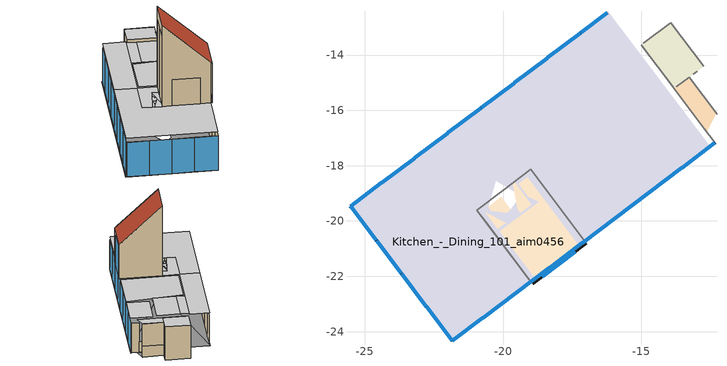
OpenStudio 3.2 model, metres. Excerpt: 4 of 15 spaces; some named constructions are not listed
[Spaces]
Mech_102_aim0318
 floor outside (aim0014): -13.95,-12.83 -12.76,-14.41 -13.82,-15.21 -15.01,-13.63 z0
 wall to Kitchen_-_Dining_101_aim0456: -13.89,-15.12 -14.93,-13.73 z0:2.13; -13.82,-15.21,3 -13.82,-15.21,0 -13.89,-15.12,0 -13.89,-15.12,2.13 -14.93,-13.73,2.13 -14.93,-13.73,0 -15.01,-13.63,0 -15.01,-13.63,3
 wall to Entry_Hall_201_aim0162: -14.93,-13.57 -13.95,-12.83 z0:3
 wall to Kitchen_-_Dining_101_aim0410 (aim0068): -13.27,-14.8 -13.74,-15.15 z0:0.96
 wall to Laundry_104_aim0226 (aim0068): -12.98,-14.58 -13.13,-14.7 z0:2.7
 wall to Kitchen_-_Dining_101_aim0456 (aim0068): -13.27,-14.8 -13.74,-15.15 z0.96:3
 wall to Bath_103_aim0272: -13.95,-12.83 -12.76,-14.41 z0:3
 ceiling to Bedroom_202_aim0936: -15.01,-13.63 -13.82,-15.21 -12.76,-14.41 -13.95,-12.83 z3
Kitchen_-_Dining_101_aim0410
 floor outside (aim0014): -13.27,-14.8 -12.29,-16.1 -12.64,-16.78 -13.82,-15.21 z0
 wall to Kitchen_-_Dining_101_aim0456: -12.72,-16.66,0.96 -12.72,-16.66,0 -13.82,-15.21,0 -13.82,-15.21,0.64 -13.43,-15.73,0.96
 wall to Laundry_104_aim0226 (aim0068): -13.27,-14.8 -12.27,-16.13 z0:0.96
Kitchen_-_Dining_101_aim0456
 floor outside (aim0014): -16.22,-12.41 -12.52,-17.31 -19.36,-19.08 -20.26,-18.54 z0; -16.22,-12.41 -20.26,-18.54 -20.54,-19.48 -20.43,-19.64 -19.88,-19.71 -19.72,-19.59 -19.36,-19.08 -12.52,-17.31 -21.84,-24.34 -25.54,-19.43 z0
 wall outside (aim0044): -16.23,-12.47 -17.21,-13.21 -18.4,-14.11 -19.6,-15.01 -20.8,-15.91 -22,-16.82 -23.2,-17.72 -24.39,-18.62 -25.51,-19.46 -24.58,-20.7 -23.68,-21.9 -22.77,-23.1 -21.84,-24.34 -20.72,-23.5 -19.53,-22.59 -18.33,-21.69 -17.13,-20.79 -15.93,-19.88 -14.73,-18.98 -13.54,-18.08 -12.34,-17.18 / -25.51,-19.46 -25.48,-19.5 z0:2.7
 wall to Kitchen_-_Dining_101_aim0364 (aim0068): -12.72,-16.66 -12.37,-17.13 z0:2.7
 wall to Laundry_104_aim0226 (aim0068): -13.27,-14.8 -12.27,-16.13 z0.96:3
 window (aim0152): -20.72,-23.49 -19.53,-22.6 / -19.52,-22.59 -18.33,-21.69 / -18.32,-21.69 -17.13,-20.79 / -17.12,-20.78 -15.94,-19.89 / -15.93,-19.88 -14.74,-18.99 / -14.73,-18.98 -13.54,-18.08 / -13.53,-18.08 -12.34,-17.18 / -22.77,-23.1 -21.84,-24.33 / -21.84,-24.33 -20.73,-23.5 / -23.67,-21.91 -22.78,-23.09 / -24.58,-20.71 -23.68,-21.9 / -25.51,-19.47 -24.58,-20.7 / -25.51,-19.47 -25.49,-19.5 / -16.23,-12.47 -17.2,-13.2 / -17.21,-13.21 -18.4,-14.1 / -18.41,-14.11 -19.6,-15.01 / -19.61,-15.01 -20.8,-15.91 / -20.81,-15.92 -21.99,-16.81 / -22,-16.82 -23.19,-17.72 / -23.2,-17.72 -24.39,-18.62 / -24.4,-18.63 -25.51,-19.46 z0:2.69
 ceiling to Analytical_Space_1_aim1365: -21.1,-19.09 -20.99,-19.24 -20.54,-18.9 z2.73; -20.35,-18.52 -20.24,-18.67 -19.79,-18.33 z2.73; -20.24,-18.67 -19.79,-18.33 -19.9,-18.18 z2.98; -20.99,-19.24 -20.54,-18.9 -20.65,-18.75 z2.98; -20.6,-19.34 -19.53,-18.54 -19.79,-18.19 z3; -21.25,-19.21 -20.95,-19.61 -19.72,-18.68 z3; -21.28,-19.17 -20.95,-19.61 -19.6,-18.59 -19.93,-18.16 z2.75; -21.74,-18.55 -21.34,-19.08 -19.79,-18.19 -19.53,-18.54 -19,-18.14 -19.79,-17.08 z3
 ceiling to Bedroom_202_aim0936: -13.82,-15.21 -12.64,-16.78 -12.3,-16.1 -13.27,-14.8 z3
 ceiling to Bath_203_aim1702: -15.34,-17.27 -14.3,-18.65 -12.52,-17.32 -13.57,-15.93 z3
 ceiling to Entry_Hall_201_aim0586: -20.72,-15.85 -19.79,-17.08 -15.27,-13.68 -16.2,-12.44 z3
 ceiling to Bath_205_aim1219: -16.92,-15.81 -15.84,-17.24 -13.85,-15.74 -14.93,-14.31 z3; -17.35,-15.24 -16.92,-15.81 -14.93,-14.31 -15.36,-13.74 z3
 ceiling to Bedroom_204_aim1319: -19.62,-17.09 -16.95,-20.65 -14.42,-18.74 -17.41,-15.43 z3
 ceiling to Master_Bedroom_206_aim1085: -25.47,-19.43 -21.8,-24.31 -19,-22.19 -21.74,-18.55 -19.79,-17.08 -20.72,-15.85 z3
Master_Bath_207_aim1656
 floor outside (aim0044): -20.07,-19.13 -19.72,-19.59 -19.88,-19.71 -20.43,-19.64 -20.54,-19.48 z0.59
 floor to Kitchen_-_Dining_101_aim0456 (construction-23): -20.65,-19.68 -19.9,-20.06 -20.2,-20.28 z2.84; -19.6,-18.59 -18.98,-19.4 -19.38,-19.71 -19.48,-19.58 -19.65,-18.63 z2.84
 floor to Kitchen_-_Dining_101_aim0456 (aim0088): -19.13,-18.41 -17.26,-20.89 -18.84,-22.08 -20.12,-20.38 -18.7,-19.31 -19.09,-19.11 -19.44,-18.65 z3
 wall outside (aim0044): -18.59,-22.01 -17.39,-21.11 z3:5.7; -18.94,-22.28,6.1 -18.94,-22.28,3 -18.59,-22.01,3 -18.59,-22.01,5.7 -17.39,-21.11,5.7 -17.39,-21.11,3 -16.99,-20.81,3 -16.99,-20.81,6.1
 wall to Bedroom_204_aim1319: -19,-18.14,3 -16.99,-20.81,3 -16.99,-20.81,6.1 -19,-18.14,9.31
 wall to Master_Bedroom_206_aim1085: -19.42,-21.64 -20.56,-20.13 z3:5.03; -19,-22.19,6.2 -19,-22.19,3 -19.42,-21.64,3 -19.42,-21.64,5.03 -20.56,-20.13,5.03 -20.56,-20.13,3 -20.95,-19.61,3 -20.95,-19.61,9.31
 wall to Analytical_Space_1_aim1365 (aim0068): -20.95,-19.61 -20,-18.89 -19,-18.14 z3:8.33
 window (aim0152): -18.58,-22.01 -17.39,-21.11 z3.01:5.69
 roof outside (aim0014): -20.95,-19.61,9.31 -18.94,-22.28,6.1 -16.99,-20.81,6.1 -19,-18.14,9.31
[SizingPeriod:DesignDay] Barometric Pressure {Pa}=100832; Sky Clearness=0; Rain Indicator=0; Snow Indicator=0; Day of Month=21; Daylight Saving Time Indicator=0; Dry-Bulb Temperature Range Modifier Type=DefaultMultipliers
Name | Maximum Dry-Bulb Temperature {C} | Daily Dry-Bulb Temperature Range {deltaC} | Humidity Indicating Conditions at Maximum Dry-Bulb | Wind Speed {m/s} | Wind Direction {deg} | Month | Day Type | Humidity Indicating Type | Solar Model Indicator | ASHRAE Taub | ASHRAE Taud
Tocumen Intl AP Ann Clg 1% Condns WB=>MDB | 30.9 | 9 | 27.1 | 4 | 40 | 4 | SummerDesignDay | Wetbulb | ASHRAETau | 0.481 | 2.24
Tocumen Intl AP Ann Clg .4% Condns WB=>MDB | 31.1 | 9 | 27.6 | 4 | 40 | 4 | SummerDesignDay | Wetbulb | ASHRAETau | 0.481 | 2.24
Tocumen Intl AP Ann Clg 2% Condns DB=>MWB | 33 | 9 | 24.9 | 4 | 40 | 4 | SummerDesignDay | Wetbulb | ASHRAETau | 0.481 | 2.24
Tocumen Intl AP Ann Clg 1% Condns DB=>MWB | 33.4 | 9 | 25.1 | 4 | 40 | 4 | SummerDesignDay | Wetbulb | ASHRAETau | 0.481 | 2.24
Tocumen Intl AP Ann Clg .4% Condns DB=>MWB | 34.1 | 9 | 25.3 | 4 | 40 | 4 | SummerDesignDay | Wetbulb | ASHRAETau | 0.481 | 2.24
Tocumen Intl AP Ann Htg Wind 99% Condns WS=>MCDB | 30 | 0 | 30 | 6.6 | 310 | 11 | WinterDesignDay | Wetbulb | ASHRAEClearSky
Tocumen Intl AP Ann Htg Wind 99.6% Condns WS=>MCDB | 30.1 | 0 | 30.1 | 7.5 | 310 | 11 | WinterDesignDay | Wetbulb | ASHRAEClearSky
Tocumen Intl AP Ann Hum_n 99% Condns DP=>MCDB | 27.8 | 0 | 17.2 | 0.1 | 310 | 11 | WinterDesignDay | Dewpoint | ASHRAEClearSky
Tocumen Intl AP Ann Hum_n 99.6% Condns DP=>MCDB | 28.3 | 0 | 16.8 | 0.1 | 310 | 11 | WinterDesignDay | Dewpoint | ASHRAEClearSky
Tocumen Intl AP Ann Htg 99% Condns DB | 21.6 | 0 | 21.6 | 0.1 | 310 | 11 | WinterDesignDay | Wetbulb | ASHRAEClearSky
Tocumen Intl AP Ann Htg 99.6% Condns DB | 20.9 | 0 | 20.9 | 0.1 | 310 | 11 | WinterDesignDay | Wetbulb | ASHRAEClearSky
Tocumen Intl AP Ann Clg 2% Condns Enth=>MDB | 30.9 | 9 | 84200 | 4 | 40 | 4 | SummerDesignDay | Enthalpy | ASHRAETau | 0.481 | 2.24
